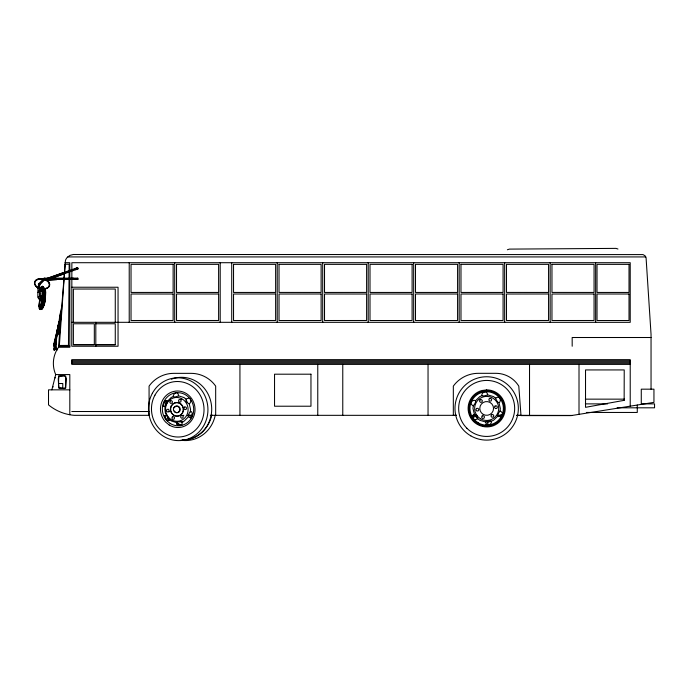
<?xml version="1.0" encoding="UTF-8"?>
<svg xmlns="http://www.w3.org/2000/svg" width="689" height="689" viewBox="0 0 689 689"><rect width="100%" height="100%" fill="white"/><g stroke="black" fill="none" stroke-linecap="round" stroke-linejoin="round"><path stroke-width="1.03" d="M54.422 349.03L56.903 331.357L59.185 321.393L55.189 343.837L55.18 348.987L54.422 349.03L54.483 350.219L54.397 348.66L54.517 349.823L55.275 349.676M71.768 287.227L118.052 287.244L118.052 346.24L71.768 346.24L71.863 262.707L630.22 262.707L630.22 322.331L71.768 322.314M54.173 349.642L54.138 350.356L54.086 348.591M477.735 418.697C469.958 423.666 473.205 406.777 477.735 418.697L479.82 420.29L485.667 421.995C497.828 417.086 487.33 430.875 485.667 421.995M495.589 398.173C503.185 393.04 500.369 410.308 495.589 398.173L493.505 396.58L487.657 394.875C475.41 399.698 486.072 386.012 487.657 394.875M58.625 378.847L58.625 385.315M39.557 304.616L39.643 303.866M40.548 291.369L41.185 287.416A5.262 1.481 86.7 0 1 42.684 287.416L43.502 292.3A67.117 64.387 90 0 1 43.157 297.898A67.117 64.387 -90 0 1 42.399 303.444L40.625 308.207A5.262 1.43 -74.5 0 1 39.127 308.207L39.127 305.27M55.826 348.677L55.964 349.065M39.617 288.054L39.428 297.166L37.774 297.166L37.964 288.252L39.979 288.054L37.964 288.252M38.92 291.249L39.325 289.587M40.884 291.051L40.952 290.069M40.927 291.369L40.995 290.431L40.935 291.016M39.566 305.27L39.583 307.38M54.517 349.797L54.827 344.302L58.858 321.401M39.411 305.503L39.462 308.844L40.126 309.585L41.702 307.974L43.037 303.806A74.903 71.854 90 0 0 43.838 297.949A74.903 71.854 90 0 0 44.208 292.041L44.001 288.958M65.154 264.231L59.366 345.465L68.461 345.413L69.176 264.231L64.852 264.231M51.856 389.845L55.706 374.575A27.913 27.913 0 0 1 58.505 347.265L65.438 260.433A8.905 8.905 0 0 1 67.177 257.471L69.916 255.386L73.232 254.491L643.018 254.594L645.025 255.74L646.075 257.789L651.045 334.354L651.045 389.173M186.013 399.164C194.47 394.177 189.742 411.497 186.013 399.164L184.058 397.57L178.554 395.839C167.143 400.852 177.702 386.822 178.554 395.839M43.786 299.439L44.07 290.543L43.226 287.141L42.468 286.469L41.719 287.158L42.451 286.478M39.798 299.129A1.447 1.387 -90 0 1 38.567 297.545A1.447 1.387 -90 0 1 40.091 296.253A67.677 64.93 -90 0 0 40.212 292.455L40.685 289.07A3.29 0.93 88.5 0 1 41.616 289.07L42.089 292.455A67.677 64.93 -90 0 1 41.831 297.037L41.676 298.561A67.677 64.93 -90 0 1 41.03 303.108L39.902 306.416A3.29 0.904 -76.2 0 1 38.963 306.416L39.161 303.108A67.677 64.93 -90 0 0 39.807 298.561M65.653 279.45L77.831 279.45L77.771 278.132L44.199 278.132L42.718 279.613M188.019 415.786C193.23 402.936 193.953 424.14 188.019 415.786A6.821 6.511 -82.5 0 0 189.596 415.114M40.281 299.215L40.918 296.339L40.281 299.215A1.447 1.344 -90 0 1 39.394 298.604M41.676 298.561L41.831 297.037M472.43 416.104L474.652 416.923L475.393 414.942M61.588 307.647C59.461 315.64 57.902 326.887 59.021 334.863L61.665 308.715M45.086 299.439L45.465 292.093L44.751 288.08M56.016 348.823L55.912 344.543L57.42 331.779L59.487 321.263L53.906 343.458L54.026 348.901M62.751 388.26L62.794 383.515L58.582 383.515M190.259 411.944L190.56 409.369L189.156 403.496M473.317 405.838C465.118 401.584 481.37 395.951 473.317 405.838L472.973 408.431L474.428 414.356M500.068 411.006C508.172 414.993 491.972 421.298 500.007 411.032L500.352 408.431L498.905 402.514M39.454 306.355L39.609 308.594L39.445 306.441M45.078 299.482L44.837 301.145M39.523 304.779L39.6 304.202M40.22 309.24L42.227 306.441L43.777 299.482M43.665 300.275L43.329 302.23M40.849 291.102L41.004 290.155M39.144 305.038L39.402 303.444A67.117 64.387 90 0 0 39.566 302.523M55.266 348.841L55.241 344.276L59.185 321.393M58.617 378.847L59.056 376.332L64.155 375.901L65.386 376.444L65.86 378.855L65.429 387.769L64.155 388.26L59.047 387.769M41.082 309.24L40.255 308.594L40.573 309.06C43.932 308.991 44.165 303.771 44.828 301.196M44.647 302.23L44.277 304.03M41.254 288.097L42.451 286.124L43.984 288.415M165.386 404.693A18.396 17.38 82.5 0 0 165.11 406.596L164.232 406.631C162.38 404.951 163.887 400.481 166.497 400.757L167.108 401.618L165.171 406.605L164.869 409.171L165.334 412.694L169.416 419.377L169.046 420.35C166.592 421.298 163.999 417.362 165.343 415.26L166.273 415.054M59.159 321.263L54.509 342.554M59.487 321.263L57.351 331.245L55.775 343.475L55.912 348.832M500.421 416.923L500.36 414.985M43.071 303.539L42.951 304.03M74.162 279.286L74.326 278.632L75.359 278.545L75.204 279.303L70.907 279.45M42.615 305.279L41.168 308.517L40.195 309.24M41.202 289.216L41.418 288.579M42.942 306.183L43.269 305.27M43.932 305.279L42.287 308.517L41.09 309.24M168.659 411.746L169.184 410.394L168.331 409.223L166.953 409.404L166.437 410.756L167.289 411.927L170.037 411.566M41.426 288.562L41.96 288.036L42.537 288.562M167.108 401.618L171.208 397.467L173.473 396.494M188.321 416.923L184.221 421.074L181.956 422.047C169.451 420.135 183.515 430.935 181.956 422.047M475.419 400.791L479.82 396.58L482.24 395.572M497.906 416.07L493.505 420.29L490.206 421.659L487.657 421.995L486.606 421.418M38.438 288.631L38.438 284.032L44.294 278.132L44.888 279.45L63.552 279.45M77.668 279.209L44.63 279.209L39.394 284.479L39.394 292.903L39.798 284.583L44.888 279.45M507.388 249.762L509.378 249.108L615.966 248.384L617.964 249.013M75.73 269.7L77.263 269.037M77.53 267.702L76.453 268.012M77.581 267.616L47.541 278.296L47.636 278.933L47.989 279.57L78.021 268.882L77.581 267.616L78.021 268.882M47.636 278.933L77.668 268.245M64.499 272.267L47.446 278.296L47.644 278.933M51.666 277.512L54.689 276.444M57.712 275.367L64.766 272.878M51.882 278.158L63.836 273.929M192.024 415.174L190.629 415.381L190.086 416.733L190.931 417.896M180.346 399.517L181.198 400.688L180.682 402.04L179.304 402.221L178.451 401.05L178.976 399.698L181.724 399.336M182.447 415.493L183.3 416.664L182.783 418.016L181.405 418.197L180.552 417.026L181.078 415.674L183.834 415.312M482.093 391.395L486.667 390.792M491.231 425.475C485.202 426.982 478.657 425.225 474.187 420.91A17.638 17.638 0 0 1 480.629 391.86A17.638 17.638 0 0 1 504.236 409.972A17.638 17.638 0 0 1 477.839 423.709M54.336 278.649L56.472 278.39L56.713 279.682L47.128 280.819M485.392 424.682C486.744 424.803 488.759 423.528 487.709 422.047M55.189 343.837L55.241 344.259M37.774 292.36L39.428 292.274M67.72 256.928L645.808 256.928M64.973 262.69L69.813 262.69L69.813 347.265L58.505 347.265M173.128 264.369L131.031 264.343L131.031 292.446L173.128 292.42L173.128 264.343M176.522 264.369L218.62 264.343L218.62 292.446L176.522 292.446L176.522 264.343M233.537 264.369L275.634 264.343L275.634 292.446L233.537 292.446L233.537 264.343M279.028 264.369L321.126 264.343L321.126 292.446L279.028 292.42L279.028 264.343M366.617 264.369L324.519 264.343L324.519 292.446L366.617 292.42L366.617 264.343M412.108 264.369L370.01 264.343L370.01 292.446L412.108 292.446L412.108 264.343M415.493 264.369L457.591 264.343L457.591 292.446L415.493 292.446L415.493 264.343M460.984 264.369L503.082 264.343L503.082 292.446L460.984 292.446L460.984 264.343M506.475 264.369L548.573 264.343L548.573 292.446L506.475 292.42L506.475 264.343M551.967 264.369L594.064 264.343L594.064 292.446L551.967 292.42L551.967 264.343M629.014 264.369L597.019 264.343L597.019 292.446L629.014 292.446L629.014 264.343M95.814 323.77L115.27 323.761L115.27 344.707L95.814 344.707L115.27 344.689M651.045 337.507L572.171 337.507L572.189 346.24M73.387 344.689L94.324 344.689L94.324 323.761L73.387 323.77L73.387 344.707L94.324 344.707M58.582 346.24L69.813 346.24M71.768 360.829L630.22 360.829M71.768 362.018L630.22 362.018M71.768 363.206L630.22 363.206M630.22 364.386L71.768 364.386L71.768 359.649L630.22 359.649L630.22 406.166M55.706 374.575L69.813 374.575L69.813 414.718M54.896 377.779L55.585 377.779M52.605 386.865L53.303 386.865M69.813 389.845L48.514 389.845L48.514 404.891A46.284 46.284 0 0 0 74.283 415.329L149.074 415.329L149.074 386.124A30.256 30.256 0 0 1 173.757 373.352L191.094 373.352A30.049 30.049 0 0 1 215.674 386.124L215.674 415.329M585.331 399.146L624.553 399.146M585.331 403.883L607.595 403.883M642.355 403.883L654.55 403.883L654.55 407.81L617.129 407.81M71.768 411.514L149.074 411.514M586.391 412.453L637.273 412.453L637.273 405.029M187.744 415.329L192.042 415.329M210.309 415.329L456.549 415.329L453.328 415.329L453.328 386.124A30.859 30.859 0 0 1 478.364 373.317L495.873 373.317A26.923 26.923 0 0 1 518.791 386.124L520.996 415.605L571.147 415.605L653.947 402.367L653.947 389.173L641.278 389.173L641.278 404.391M497.355 415.329L501.652 415.329M516.681 415.329L572.189 415.433M497.363 415.398L501.652 415.407M516.69 415.433L520.987 415.433M40.918 296.339L39.738 296.253A1.447 1.387 -90 0 0 39.023 296.373M43.95 297.967L44.053 297.984A68.822 66.032 -90 0 1 43.269 303.668L41.426 308.56A5.693 1.55 -74.5 0 1 40.091 309.085M40.634 299.215L39.454 299.129A1.447 1.387 -90 0 1 38.722 296.571M40.418 308.345L40.479 308.56A5.693 2.024 -74 0 0 42.537 308.56L44.587 303.668A68.822 63.999 -90 0 0 45.345 297.984L45.25 297.967A74.903 69.641 90 0 0 45.534 292.041L45.483 290.319M176.884 422.71L171.38 420.979L169.416 419.377M39.798 284.583L38.438 284.032M73.008 278.132L74.326 278.632M180.501 421.341L182.843 422.348M38.748 292.36L39.695 292.911L39.695 296.106M176.367 422.279L178.003 423.58A16.588 15.83 -82.5 0 0 181.81 425.216M475.419 416.07L476.986 418.111M40.083 308.844L41.004 309.585L42.287 308.844L44.397 303.806A74.903 69.641 90 0 0 45.069 298.931M57.161 350.064L57.17 348.892M39.592 307.096C41.013 308.388 41.788 304.607 42.02 303.444A67.117 64.387 90 0 0 42.787 297.898A67.117 64.387 90 0 0 43.131 292.3L42.546 288.579M43.907 288.114L43.545 287.235A5.693 1.602 86.7 0 0 41.96 287.235M45.155 288.415L45.595 290.327M39.643 306.105L39.54 305.365M43.786 288.097L44.406 292.248A68.822 66.032 -90 0 1 44.053 297.984M45.259 288.958L45.681 292.248A68.822 63.999 -90 0 1 45.345 297.984M44.527 289.38L44.699 290.431M58.617 385.315L59.047 387.769M39.583 307.079L39.497 305.649M55.912 344.543L55.775 343.475L53.906 343.458L54.078 346.334M56.911 349.022L56.817 348.341L56.782 349.056M40.22 288.054L40.367 291.214M77.771 278.132L77.831 279.45M595.649 262.681L595.649 322.331M579.01 364.386L579.01 414.347M550.158 262.681L550.158 322.331M529.531 364.386L529.531 415.605M504.667 262.681L504.667 322.331M459.175 262.681L459.175 322.331M428.041 364.386L428.041 415.329M413.684 262.681L413.684 322.331M368.202 262.681L368.202 322.331M342.769 364.386L342.769 415.329M322.71 262.681L322.71 322.331M317.767 364.386L317.767 415.329M277.219 262.681L277.219 322.331M239.936 364.386L239.936 415.329M231.728 262.681L231.728 322.331M220.204 262.681L220.204 322.331M174.713 262.681L174.713 322.331M129.222 262.681L129.222 322.331M115.27 322.331L115.27 289.018L73.387 289.036L73.387 322.331M95.814 322.314L95.814 346.222M39.626 288.631L39.626 290.767M40.384 296.692A2.231 0.629 -83.9 0 1 41.392 296.106A2.231 0.629 -83.9 0 1 41.056 299.5A2.231 0.629 -83.9 0 1 40.16 298.914M40.332 296.037A67.117 64.387 90 0 1 40.255 296.968M40.074 298.819A67.117 64.387 90 0 1 39.841 300.68M40.203 296.77A2.024 0.568 -83.9 0 1 41.116 296.236A2.024 0.568 -83.9 0 1 40.815 299.327A2.024 0.568 -83.9 0 1 39.996 298.785M40.255 299.904A74.903 71.854 -90 0 1 40.126 300.886M43.863 302.523A67.117 62.406 -90 0 1 43.708 303.444M40.306 299.327A67.677 62.932 -90 0 1 40.108 300.843M39.592 296.571A1.447 1.344 -90 0 1 40.22 296.261M40.418 299.035A1.447 1.344 -90 0 1 39.85 298.604M38.722 287.985A7.372 4.866 10.7 0 1 36.612 280.096A7.372 4.866 10.7 0 1 48.161 281.922A7.372 4.866 10.7 0 1 44.294 288.872M45.483 279.768A7.674 5.064 10.7 0 1 49.608 285.151A7.674 5.064 10.7 0 1 44.38 289.07M38.584 288.148A7.674 5.064 10.7 0 1 34.872 281.5A7.674 5.064 10.7 0 1 43.614 279.123M45.534 279.51A7.674 5.064 10.7 0 1 49.66 284.893A7.674 5.064 10.7 0 1 44.432 288.812M38.636 287.89A7.674 5.064 10.7 0 1 35.716 285.814M34.863 284.514A7.674 5.064 10.7 0 1 43.665 278.864M171.303 379.234A31.436 29.705 82.5 0 1 211.187 403.315A31.436 29.705 82.5 0 1 182.206 440.116M168.994 420.118A18.396 17.38 82.5 0 1 167.901 418.542M165.584 403.763A18.396 17.38 82.5 0 1 166.135 401.945M167.737 420.772A16.588 15.666 82.5 0 1 164.464 415.768M163.233 406.424A16.588 15.666 82.5 0 1 165.102 400.748M169.623 420.342A17.509 16.536 82.5 0 1 166.428 414.873M165.369 406.777A17.509 16.536 82.5 0 1 167.039 400.671M185.539 400.912A11.946 11.282 82.5 0 1 186.814 402.514M174.343 407.673A3.324 3.144 82.5 0 1 179.08 406.829A3.324 3.144 82.5 0 1 179.123 411.919A3.324 3.144 82.5 0 1 174.369 410.997M215.252 415.114A31.436 30.006 -82.5 0 1 180.759 440.176M211.824 414.657A31.436 30.006 -82.5 0 1 182.223 440.116M178.959 425.423A17.509 16.708 -82.5 0 1 176.599 424.252M169.468 419.808A17.509 16.708 -82.5 0 1 167.995 417.56M181.147 425.13A16.588 15.83 -82.5 0 1 177.34 423.494M60.537 313.099L59.779 325.544L58.901 329.299L60.537 313.099M58.746 376.065L58.272 378.821L58.737 388.028L64.223 388.613L65.748 388.019L66.204 378.821L65.688 376.194L64.215 375.557L58.737 376.065M41.684 287.21L41.357 288.08L41.667 287.279M170.261 400.843L169.735 402.195L170.588 403.366L171.966 403.186L172.483 401.833L171.63 400.662L170.261 400.843M172.362 416.819L171.845 418.171L172.698 419.343L174.067 419.162L174.593 417.81L173.74 416.638L172.362 416.819M184.385 407.113L183.86 408.465L184.712 409.636L186.09 409.455L186.607 408.103L185.754 406.932L184.385 407.113M476.469 408.482L475.901 409.852L476.805 411.023L478.269 410.833L478.838 409.464L477.933 408.293L476.469 408.482M480.052 399.827L479.492 401.187L480.388 402.359L481.852 402.169L482.421 400.8L481.525 399.629L480.052 399.827M482.179 415.923L481.611 417.293L482.507 418.464L483.979 418.266L484.539 416.905L483.644 415.734L482.179 415.923M489.354 398.604L488.785 399.964L489.69 401.136L491.154 400.946L491.713 399.577L490.818 398.406L489.354 398.604M491.472 414.7L490.904 416.061L491.808 417.241L493.272 417.043L493.832 415.682L492.936 414.502L491.472 414.7M495.055 406.036L494.495 407.406L495.391 408.577L496.855 408.388L497.424 407.018L496.528 405.847L495.055 406.036M624.148 400.352L585.529 407.32L585.529 369.933L624.225 369.933L624.148 400.352M486.667 389.888L481.861 390.525A18.543 18.543 0 0 0 473.55 421.547C478.244 426.086 485.125 427.929 491.464 426.345A18.543 18.543 0 0 0 486.667 389.888M57.23 331.349L56.972 331.9L57.23 331.349M173.128 294.014L131.031 293.988L131.031 320.514L173.128 320.497L173.128 293.988M218.62 294.014L176.522 293.988L176.522 320.514L218.62 320.497L218.62 293.988M275.634 293.988L233.537 294.014L233.537 320.514L275.634 320.497L275.634 293.988M321.126 293.988L279.028 294.014L279.028 320.514L321.126 320.514L321.126 293.988M366.617 294.014L324.519 293.988L324.519 320.514L366.617 320.497L366.617 293.988M412.108 294.014L370.01 293.988L370.01 320.514L412.108 320.514L412.108 293.988M457.591 294.014L415.493 293.988L415.493 320.514L457.591 320.514L457.591 293.988M503.082 294.014L460.984 293.988L460.984 320.514L503.082 320.497L503.082 293.988M548.573 293.988L506.475 294.014L506.475 320.514L548.573 320.497L548.573 293.988M594.064 293.988L551.967 294.014L551.967 320.514L594.064 320.497L594.064 293.988M629.014 294.014L597.019 293.988L597.019 320.514L629.014 320.514L629.014 293.988M310.963 374.196L274.541 374.196L274.541 406.217L310.963 406.217L310.963 374.196M476.952 415.329L472.663 415.329L476.96 415.372M57.351 331.245L57.092 331.779L57.351 331.245M478.304 422.908L474.842 420.256A16.717 16.717 0 0 1 480.948 392.73A16.717 16.717 0 0 1 503.314 409.895A16.717 16.717 0 0 1 478.304 422.908M170.278 423.52L167.005 420.867A16.588 15.666 82.5 0 1 172.534 393.617A16.588 15.666 82.5 0 1 193.652 410.799A16.588 15.666 82.5 0 1 170.278 423.52M169.227 425.018L165.627 422.09A18.276 17.268 82.5 0 1 171.716 392.058A18.276 17.268 82.5 0 1 194.987 410.988A18.276 17.268 82.5 0 1 169.227 425.018M40.212 300.68A67.117 64.387 -90 0 0 40.332 299.749A67.117 62.406 90 0 1 40.238 300.68M470.82 435.87A31.685 31.685 0 0 0 518.343 408.431A31.685 31.685 0 0 0 470.82 381A31.685 31.685 0 0 0 470.82 435.87M466.866 428.239A27.999 27.999 0 0 0 513.71 415.682A27.999 27.999 0 0 0 479.415 381.387A27.999 27.999 0 0 0 466.866 428.239M480.646 418.86A12.04 12.04 0 0 0 498.707 408.431A12.04 12.04 0 0 0 480.646 398.009A12.04 12.04 0 0 0 480.646 418.86M483.23 414.39A6.873 6.873 0 0 0 493.539 408.431A6.873 6.873 0 0 0 483.23 402.479A6.873 6.873 0 0 0 483.23 414.39M154.896 395.21A27.784 26.251 82.5 0 0 177.951 437.024A27.784 26.251 82.5 0 0 200.413 395.564A27.784 26.251 82.5 0 0 154.896 395.21M152.347 393.307A31.436 29.705 82.5 0 0 178.434 440.615A31.436 29.705 82.5 0 0 203.841 393.703A31.436 29.705 82.5 0 0 152.347 393.307M171.208 405.942A6.821 6.442 82.5 0 0 176.866 416.208A6.821 6.442 82.5 0 0 182.378 406.028A6.821 6.442 82.5 0 0 171.208 405.942M166.988 403.349A11.946 11.282 82.5 0 0 176.901 421.323A11.946 11.282 82.5 0 0 186.555 403.496A11.946 11.282 82.5 0 0 166.988 403.349M171.466 405.907A6.821 6.442 82.5 0 0 177.125 416.173A6.821 6.442 82.5 0 0 182.645 405.993A6.821 6.442 82.5 0 0 171.466 405.907M173.817 407.742A3.324 3.144 82.5 0 0 176.573 412.745A3.324 3.144 82.5 0 0 179.261 407.785A3.324 3.144 82.5 0 0 173.817 407.742"/></g></svg>
